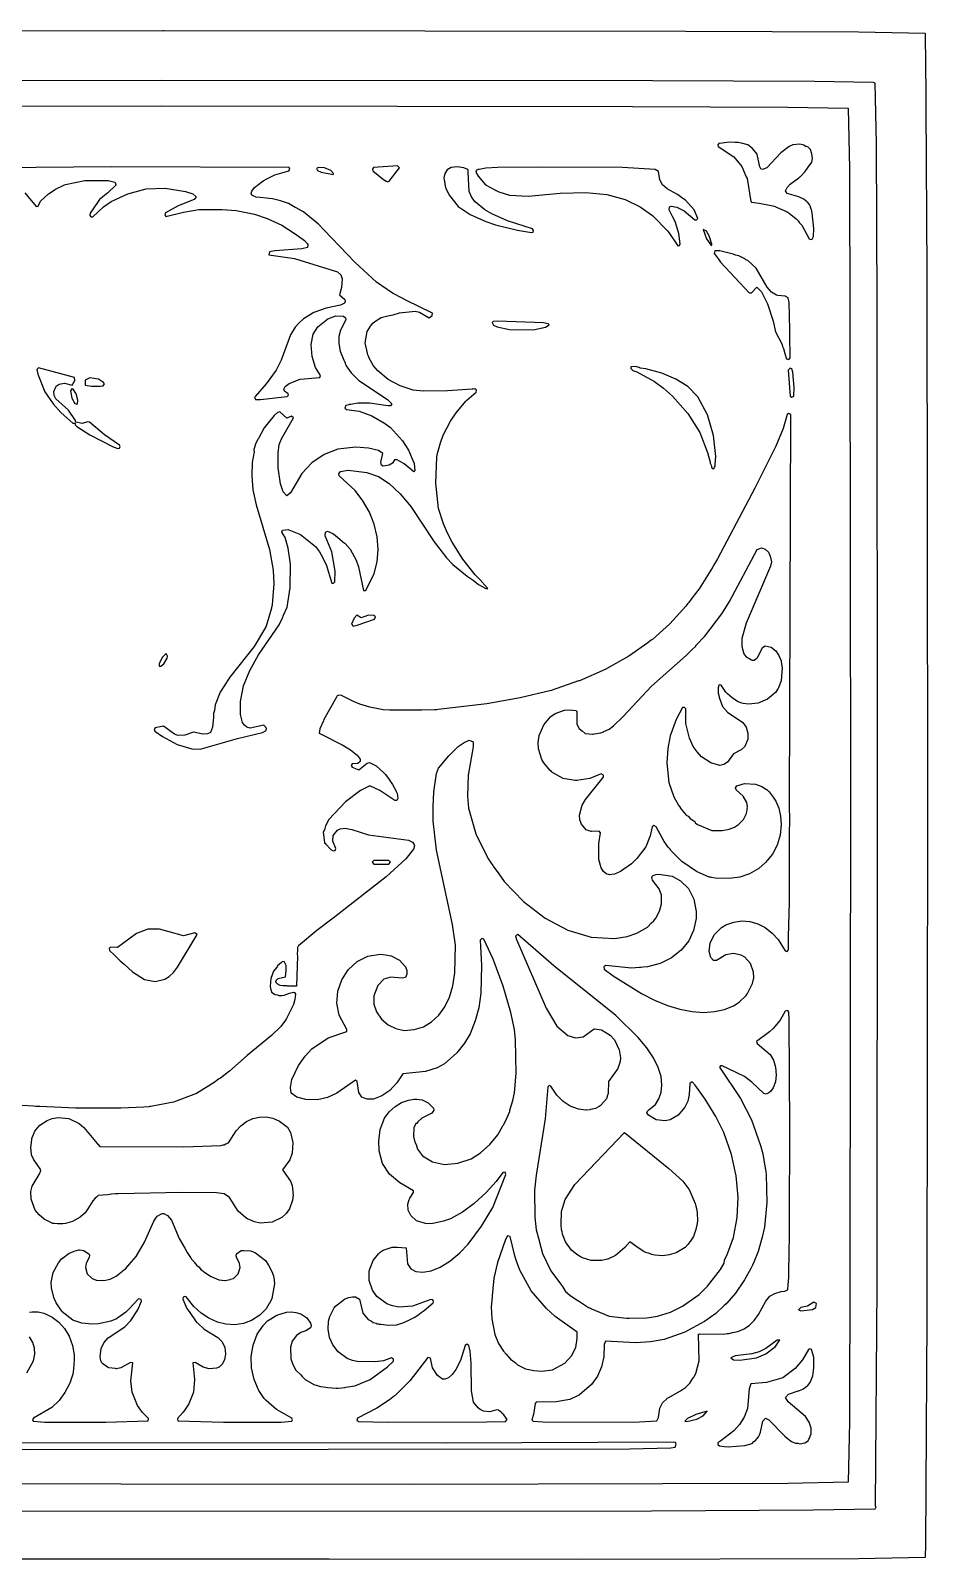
# Model space of a CAD drawing. Header units: millimetres. Extents: x 0 to 300, y 0 to 300.
# Drawn here: x 124.1 to 300, y 0.1 to 300 of the extents above; entities that cross this region are included whole.
import ezdxf

# ---------------------------------------------------------------- set-up
doc = ezdxf.new("R2010")
doc.units = ezdxf.units.MM
doc.layers.add('CUT', color=7, linetype='CONTINUOUS')

msp = doc.modelspace()

# ---------------------------------------------------------------- linework, layer by layer
at = {"layer": 'CUT'}
for points in [[(47.4616, 299.8792), (150.0299, 299.9698), (150.0678, 299.9697), (150.1104, 299.9697), (150.1261, 299.9697), (150.2424, 299.9696), (252.5978, 299.849), (286.4744, 299.7283), (299.5322, 299.4557), (299.5713, 297.4644), (299.5843, 296.8014), (299.5887, 296.5757), (299.6012, 295.9403), (299.9094, 252.4782), (300, 149.9701), (299.9094, 47.4628), (299.5946, 3.0672), (299.5463, 0.4539), (286.4747, 0.2114), (232.1305, 0.0707), (182.656, 0.0957), (176.0361, 0.0991), (116.5428, 0.1291)], [(98.369, 9.5395), (245.8646, 9.6301), (277.598, 9.7811), (289.766, 9.9924), (289.9472, 10.3849), (289.8345, 10.4976), (290.13, 53.8335), (290.2206, 149.97), (290.13, 246.1061), (290.0092, 277.8355), (289.7479, 289.6648), (289.4531, 289.8066), (277.87, 289.979), (246.0759, 290.0998), (149.8493, 290.1904), (53.6222, 290.0998)], [(122.9205, 268.1711), (125.1799, 265.4382), (125.531, 265.5548), (126.0413, 266.5243), (127.5655, 267.926), (128.8987, 268.8209), (128.8997, 268.8214), (128.9326, 268.8372), (128.9658, 268.8533), (130.5878, 269.6365), (130.9495, 269.7869), (134.7209, 270.559), (139.266, 270.5614), (140.3345, 270.3068), (140.59, 270.2391), (140.6589, 270.1399), (140.8067, 269.7378), (140.8021, 269.7227), (140.7942, 269.6969), (140.7874, 269.6747), (140.7754, 269.6355), (139.2093, 268.1718), (137.6225, 266.8543), (137.347, 266.4125), (135.7867, 264.1276), (135.6656, 263.7089), (135.8795, 263.4032), (136.2846, 263.4392), (138.4063, 265.3957), (139.8784, 266.4121), (143.1472, 267.975), (146.7587, 268.9006), (150.4777, 269.0501), (150.4786, 269.05), (150.48, 269.0498), (150.4824, 269.0495), (150.4858, 269.049), (154.4793, 268.4356), (155.9063, 267.9343), (156.4889, 267.3994), (156.4985, 267.3892), (156.5131, 267.3735), (156.536, 267.349), (156.5455, 267.3387), (156.1381, 266.8461), (153.0563, 265.6062), (150.5559, 264.2059), (150.3793, 263.8121), (150.6378, 263.5077), (154.0739, 264.3692), (157.0638, 264.8524), (161.6565, 264.8849), (164.4087, 264.7006), (167.9811, 263.974), (170.5109, 263.0915), (173.3401, 261.7844), (174.5021, 261.0793), (176.1511, 259.9505), (176.8891, 259.4452), (177.138, 259.2749), (177.2925, 259.1691), (177.811, 258.763), (178.3294, 258.1923), (178.4856, 257.9898), (178.424, 257.4178), (177.3006, 257.1887), (171.9693, 256.7959), (170.9113, 256.553), (170.8138, 256.0037), (175.8338, 255.2768), (175.8346, 255.2767), (175.8355, 255.2766), (175.839, 255.2761), (175.8414, 255.2757), (184.2724, 252.6467), (184.9337, 252.0688), (185.173, 251.255), (185.0836, 249.6018), (184.6778, 248.1213), (185.7, 247.2045), (185.8029, 246.8174), (185.626, 246.477), (184.8752, 246.1177), (182.0732, 245.5362), (179.6686, 244.6863), (177.6267, 243.4491), (176.7348, 242.6505), (175.9965, 241.8166), (175.0913, 240.2909), (173.2049, 235.3165), (172.2281, 233.3596), (170.3083, 230.6738), (168.1037, 228.1881), (168.0995, 228.1207), (168.01, 228.0267), (168.0818, 227.841), (168.0787, 227.7922), (168.1089, 227.7709), (168.1668, 227.6212), (168.3389, 227.6089), (168.3761, 227.5827), (168.5621, 227.5929), (168.6285, 227.5881), (168.6636, 227.5984), (169.1454, 227.6247), (174.412, 228.2059), (174.6433, 228.4451), (174.6239, 228.7423), (173.9141, 229.2633), (173.7358, 229.6152), (174.0067, 230.1605), (174.7831, 230.7126), (176.9416, 231.6053), (180.8369, 231.9218), (180.9525, 232.3379), (179.9637, 233.8729), (179.2897, 236.0357), (179.1112, 238.4139), (179.5166, 240.418), (180.413, 241.8515), (182.3967, 243.4391), (183.9609, 244.0174), (185.4418, 243.9723), (185.8585, 243.6028), (185.9259, 243.237), (184.8567, 241.2072), (184.5716, 239.9805), (184.5417, 238.6025), (184.7865, 237.0977), (185.5536, 235.2909), (185.56, 235.2713), (185.5658, 235.2622), (186.008, 234.2207), (186.9692, 232.8351), (188.4689, 231.3316), (194.0702, 227.596), (194.9259, 226.7204), (194.677, 226.378), (194.1542, 226.3612), (190.5785, 226.9036), (188.2539, 226.8761), (186.9275, 226.6088), (186.5946, 226.6011), (186.5203, 226.5268), (185.9278, 226.4074), (185.7316, 225.8917), (186.0234, 225.6675), (188.5406, 225.3181), (191.0416, 224.4141), (193.5207, 222.98), (194.658, 222.0916), (197.0102, 219.5229), (198.1974, 217.6328), (199.3284, 215.0564), (199.4237, 213.597), (199.2305, 213.4092), (197.3573, 214.968), (196.0114, 215.7746), (195.4917, 215.7516), (195.0861, 215.14), (194.4284, 214.7339), (193.2246, 214.5), (192.9027, 214.725), (192.7562, 215.3048), (193.1919, 217.0154), (192.3144, 217.6172), (190.3567, 218.0866), (187.874, 218.2685), (184.3158, 217.8877), (181.6334, 216.8339), (179.2608, 215.1972), (177.2676, 213.0783), (175.0557, 209.277), (174.3355, 208.7074), (173.6077, 209.504), (173.0716, 211.051), (172.6477, 214.1718), (172.6185, 217.0588), (172.8613, 218.7583), (173.2963, 219.8864), (175.6451, 223.9795), (175.262, 224.3025), (174.3166, 223.9318), (172.9839, 225.1706), (172.4982, 225.0333), (171.8255, 224.458), (169.8942, 222.0181), (168.7627, 219.9334), (168.7364, 219.8574), (168.2369, 219.0527), (167.8444, 217.8148), (167.9206, 217.3318), (167.5391, 215.2569), (167.4526, 212.694), (167.6944, 209.9122), (168.2944, 206.9492), (170.9486, 198.2003), (171.6772, 194.1528), (171.7977, 191.4718), (171.4575, 187.3016), (171.4011, 187.0284), (171.3916, 186.9821), (171.3607, 186.8325), (171.3265, 186.6668), (170.274, 183.1431), (170.1763, 182.949), (170.1709, 182.9382), (170.1699, 182.9362), (170.1265, 182.85), (167.9643, 179.12), (163.1283, 173.1628), (162.6395, 172.3753), (162.5495, 172.2482), (162.5513, 172.2332), (161.2728, 170.1733), (160.2558, 167.693), (160.132, 166.624), (159.9595, 166.0131), (159.9685, 165.2116), (159.7498, 163.3226), (159.3936, 162.2976), (158.801, 162.0241), (157.8591, 161.9583), (156.0347, 162.3479), (154.3208, 161.7866), (152.9463, 161.7169), (152.2923, 161.9377), (150.121, 163.5445), (148.5145, 163.2052), (148.3329, 162.8804), (148.4757, 162.5744), (149.9692, 161.4649), (152.845, 159.9401), (155.7381, 159.0614), (157.3683, 158.996), (164.6527, 161.1032), (169.5888, 162.2692), (170.3185, 162.662), (170.3515, 163.103), (169.8267, 163.705), (167.15, 163.1362), (166.512, 163.3098), (166.0242, 163.6934), (165.6507, 164.2511), (165.2543, 165.8353), (165.2795, 168.393), (165.8673, 171.4229), (167.0597, 174.4728), (168.8091, 177.519), (172.8189, 183.3971), (173.3944, 184.6585), (173.4907, 184.7501), (173.6904, 185.307), (174.4105, 186.885), (174.9718, 190.6809), (175.0328, 195.2685), (174.6161, 198.4377), (174.0298, 200.5034), (173.3553, 201.585), (173.473, 201.9664), (174.669, 202.0796), (174.7633, 202.047), (177.0232, 201.1177), (179.9919, 198.7831), (180.7722, 197.7427), (181.397, 196.5367), (181.4919, 196.3169), (181.5494, 196.2425), (182.0708, 195.236), (183.1726, 191.5745), (183.511, 191.5661), (183.7281, 191.8258), (183.8168, 193.9095), (183.1381, 197.7153), (181.8594, 200.8401), (181.9377, 201.5715), (182.2994, 201.7462), (183.3623, 201.3207), (183.8928, 200.9417), (185.6586, 199.3967), (185.7542, 199.3599), (186.7784, 198.2601), (187.9569, 196.0544), (188.3905, 194.7927), (189.3722, 190.1604), (189.6953, 190.1058), (189.9282, 190.284), (191.475, 193.4805), (192.0918, 195.749), (192.2701, 198.1873), (192.0919, 200.6622), (191.4876, 203.1316), (190.5705, 205.4953), (189.2723, 207.755), (187.7368, 209.7603), (184.637, 212.6295), (184.521, 213.0095), (184.8514, 213.478), (186.4026, 213.7664), (190.0071, 213.2751), (192.3088, 212.4882), (194.4068, 211.1144), (196.5521, 209.12), (198.6797, 206.6295), (203.2173, 199.7051), (205.6614, 196.5679), (206.9217, 195.2495), (209.6885, 192.9592), (210.9085, 192.1357), (211.927, 191.3048), (213.3763, 190.55), (213.799, 190.55), (212.5774, 191.813), (212.5766, 191.9261), (211.2775, 193.23), (208.8491, 196.2684), (206.7678, 199.6166), (205.8757, 201.3998), (205.084, 203.1994), (204.1183, 206.2469), (203.5952, 211.2022), (203.7501, 216.1949), (203.8589, 216.8385), (204.5103, 219.1259), (205.0089, 220.6315), (206.4345, 223.3709), (207.5374, 225.0176), (209.4795, 227.2694), (209.646, 227.4476), (211.476, 229.0329), (211.5478, 229.4525), (211.1927, 229.6872), (210.812, 229.659), (210.8076, 229.6622), (210.709, 229.6513), (205.8283, 229.2899), (201.1464, 229.2598), (199.1559, 229.4494), (196.5523, 230.2668), (194.1944, 231.5491), (192.1965, 233.2337), (191.3625, 234.2177), (190.4686, 235.729), (190.3461, 236.0836), (190.33, 236.1303), (190.2596, 236.3338), (190.1401, 236.6796), (189.7379, 238.7246), (189.7377, 238.731), (189.7377, 238.7313), (189.7376, 238.7336), (190.0832, 240.9632), (190.7663, 242.0184), (191.2061, 242.5883), (191.5846, 242.8833), (192.8717, 243.658), (194.1803, 244.0348), (195.2155, 244.2013), (196.4596, 244.573), (199.5052, 244.903), (200.3725, 244.7421), (202.2437, 243.6235), (202.8638, 244.0937), (202.9361, 244.5524), (197.825, 247.0238), (197.8042, 247.0348), (197.7015, 247.0894), (197.1071, 247.405), (195.0907, 248.4756), (191.909, 250.6445), (187.6579, 254.529), (181.6435, 260.826), (180.5659, 262.0135), (178.0718, 263.9908), (177.5838, 264.3909), (177.2154, 264.5995), (176.1544, 265.2217), (175.9977, 265.2886), (174.6697, 266.0402), (173.1212, 266.5797), (171.5013, 266.9462), (170.7889, 267.0261), (170.3779, 267.1194), (169.1308, 267.212), (168.3112, 267.3039), (167.465, 267.6603), (167.3332, 268.0293), (167.4664, 268.4563), (168.0048, 269.1615), (169.6726, 270.5035), (170.4221, 270.9132), (171.9868, 271.6909), (174.7583, 272.4704), (174.9606, 272.7738), (174.8232, 273.1117), (139.977, 273.2518), (117.5608, 273.0388)], [(123.8751, 48.5551), (124.4154, 48.6356), (125.5427, 48.6301), (126.6588, 48.3616), (126.659, 48.3615), (126.6604, 48.361), (126.696, 48.3469), (127.3711, 48.0795), (128.3109, 47.6101), (129.6101, 46.6203), (130.7541, 45.3523), (131.65, 43.8391), (132.3276, 42.0214), (132.636, 40.1731), (132.636, 39.2121), (132.4895, 37.3697), (132.3346, 36.4219), (131.771, 34.6284), (131.7314, 34.5374), (131.7279, 34.5292), (131.7234, 34.519), (131.7207, 34.5127), (130.8072, 32.8049), (129.6569, 31.2324), (128.236, 29.8404), (124.6352, 27.8104), (124.4728, 27.518), (124.5972, 27.2075), (126.8531, 27.0199), (138.8251, 26.9898), (147.1354, 27.2249), (147.2174, 27.7456), (146.0929, 28.7945), (146.013, 28.8922), (145.05, 30.2645), (143.9753, 32.8977), (143.7516, 35.106), (144.1038, 38.6056), (143.6541, 38.7261), (141.7567, 37.6376), (140.9275, 37.4767), (140.8257, 37.4816), (140.8205, 37.4823), (140.7831, 37.4872), (140.7575, 37.4906), (139.4427, 37.6641), (139.1336, 37.7777), (138.1946, 38.4754), (138.1902, 38.4807), (138.1841, 38.4881), (138.1692, 38.506), (138.149, 38.5302), (137.9373, 38.8676), (137.8657, 39.0343), (137.7149, 39.7931), (137.8973, 41.4327), (138.4123, 42.566), (139.2986, 43.5476), (142.5674, 45.7038), (143.7354, 46.928), (145.1418, 49.0301), (145.8208, 50.7232), (145.7679, 51.0814), (145.2314, 51.172), (143.4408, 49.2538), (143.1461, 48.9577), (142.8463, 48.6564), (142.8002, 48.61), (142.7909, 48.6007), (140.9077, 47.2883), (139.7942, 46.8201), (137.3768, 46.2562), (136.0878, 46.1972), (134.1557, 46.4085), (132.3734, 47.0149), (130.2997, 48.6503), (130.1901, 48.7629), (129.0867, 50.389), (128.631, 51.426), (128.1468, 53.3633), (128.1448, 54.4162), (128.526, 56.3734), (129.5272, 58.2543), (130.2312, 59.0864), (130.288, 59.1321), (131.6327, 60.1256), (132.0318, 60.2866), (132.106, 60.3165), (132.3699, 60.423), (132.6504, 60.5361), (133.5195, 60.7773), (133.6001, 60.7866), (133.6029, 60.787), (133.6159, 60.7885), (133.6886, 60.7969), (134.4912, 60.6901), (135.5542, 59.9559), (135.6395, 59.8011), (135.64, 59.784), (135.5866, 59.3907), (134.9561, 58.146), (134.8211, 57.3583), (135.187, 56.1035), (136.1315, 55.1756), (136.9533, 54.8788), (137.09, 54.8717), (137.816, 54.7689), (138.1292, 54.8176), (138.4656, 54.8001), (139.6848, 55.0662), (140.8468, 55.6224), (141.863, 56.4375), (141.9529, 56.4971), (142.0458, 56.5842), (142.7659, 57.1617), (143.2319, 57.6952), (143.2809, 57.7411), (143.4221, 57.913), (144.8071, 59.4984), (146.4542, 62.308), (148.2266, 66.4522), (148.9054, 67.3752), (149.8663, 67.9433), (150.1119, 67.9294), (150.1546, 67.927), (150.1747, 67.9258), (150.1829, 67.9254), (150.9575, 67.5146), (151.7221, 66.5885), (153.2196, 63.0518), (154.3523, 61.1377), (154.7931, 60.2931), (155.4271, 59.3216), (155.4652, 59.2574), (155.4837, 59.235), (155.6478, 58.9835), (156.0932, 58.4903), (156.1683, 58.4071), (156.7192, 57.7409), (157.0476, 57.4333), (157.5245, 56.9052), (157.8565, 56.6756), (158.045, 56.499), (159.1901, 55.7536), (159.4974, 55.5412), (160.9836, 54.9243), (162.192, 54.7773), (162.2119, 54.7743), (162.2135, 54.7747), (162.247, 54.7707), (163.2373, 55.0048), (163.2731, 55.0314), (163.8685, 55.1756), (164.813, 56.1035), (165.0315, 56.853), (165.0639, 56.898), (165.0652, 56.9684), (165.1789, 57.3583), (165.0439, 58.146), (164.6348, 58.9537), (164.5491, 59.1696), (164.3758, 59.606), (164.3759, 59.6063), (164.4346, 59.8009), (164.4513, 59.856), (164.4701, 59.9184), (164.4927, 59.9933), (165.3788, 60.6391), (165.8461, 60.6885), (167.2105, 60.598), (167.435, 60.5261), (167.4387, 60.5246), (167.463, 60.515), (167.7491, 60.402), (168.2011, 60.2236), (170.1493, 58.6771), (170.7507, 57.7933), (171.4126, 56.5274), (171.7503, 55.6692), (171.8495, 54.8349), (171.9189, 54.1106), (171.3877, 51.2265), (171.3233, 51.0406), (170.9989, 50.4562), (170.9115, 50.2989), (170.899, 50.2763), (170.6427, 49.8147), (170.2728, 49.2348), (169.0589, 47.9882), (167.4215, 46.9293), (165.8119, 46.3539), (164.1718, 46.1094), (162.4081, 46.2291), (160.7397, 46.6224), (159.0481, 47.3696), (157.5102, 48.3845), (156.0838, 49.6882), (154.5846, 51.5554), (154.302, 51.654), (154.0089, 51.4929), (153.9607, 51.1274), (154.7519, 49.2996), (155.1233, 48.7664), (155.1261, 48.7603), (155.1736, 48.6941), (156.5747, 46.6824), (156.7037, 46.5611), (156.7211, 46.5368), (156.8696, 46.4051), (158.1197, 45.2295), (160.8212, 43.6304), (161.664, 42.7671), (162.1602, 41.6539), (162.2864, 40.326), (162.1295, 39.2899), (161.7342, 38.4337), (161.0732, 37.8057), (160.5417, 37.591), (159.1316, 37.4753), (157.9484, 37.783), (156.3603, 38.7295), (155.8775, 38.6069), (156.2484, 35.3783), (156.0589, 32.911), (155.0972, 30.5603), (154.1846, 29.1937), (153.9694, 28.9077), (152.8813, 27.74), (152.9875, 27.25), (161.9302, 26.9898), (173.2071, 27.0199), (175.3426, 27.2036), (175.4668, 27.4764), (175.3328, 27.7832), (172.3353, 29.4525), (170.2753, 31.2452), (169.9095, 31.6472), (168.8412, 33.2089), (168.756, 33.3409), (167.9164, 35.3831), (167.4232, 37.6533), (167.3639, 39.8983), (167.7264, 42.1122), (168.5532, 44.2387), (169.7954, 46.0548), (170.5681, 46.8535), (172.3682, 47.9944), (174.25, 48.5709), (175.2422, 48.6667), (176.1266, 48.4938), (177.0757, 48.2779), (178.2591, 47.4889), (179.0098, 46.4204), (179.1344, 45.9327), (179.0602, 45.6086), (178.9819, 45.4718), (178.048, 44.8995), (177.0598, 44.6045), (176.2383, 43.9652), (175.3864, 42.8633), (175.0539, 41.6804), (175.1101, 39.4278), (175.4956, 38.2816), (176.1305, 37.2016), (177.061, 36.2717), (177.3446, 35.9363), (177.489, 35.8439), (177.97, 35.3632), (179.6209, 34.3812), (180.9203, 33.9632), (182.0162, 33.8694), (182.3096, 33.783), (184.0263, 33.6643), (184.2195, 33.6808), (184.4249, 33.6633), (185.0991, 33.7561), (185.7222, 33.8094), (185.941, 33.872), (187.7097, 34.1154), (190.7082, 35.3813), (194.0889, 37.8623), (195.2401, 38.9747), (195.2888, 39.3736), (194.8824, 39.6007), (193.2972, 39.049), (191.6708, 38.8289), (188.1529, 38.8632), (187.1963, 39.0943), (186.1452, 39.4516), (184.3856, 40.7727), (183.3469, 42.1695), (182.741, 43.6278), (182.4308, 45.2122), (182.5017, 46.8383), (182.76, 47.7216), (183.5963, 49.4229), (183.6061, 49.4394), (183.8703, 49.7247), (185.6839, 51.1515), (186.4631, 51.4729), (187.1954, 51.5708), (187.3721, 51.573), (187.4289, 51.5737), (187.5751, 51.5756), (187.832, 51.5788), (188.5848, 51.1044), (189.2402, 48.3906), (190.3138, 47.1455), (190.9684, 46.8309), (191.2613, 46.5693), (191.8954, 46.3853), (192.0568, 46.3077), (192.2517, 46.282), (192.462, 46.221), (192.7671, 46.2138), (194.2873, 46.0128), (195.9048, 46.1025), (197.2731, 46.5132), (197.8229, 46.784), (197.9866, 46.8411), (198.2696, 47.0041), (199.3055, 47.5144), (200.0211, 48.0128), (200.3718, 48.2148), (200.6945, 48.4819), (201.2986, 48.9027), (203.0386, 50.4085), (203.1363, 50.688), (202.98, 50.9796), (202.6194, 51.035), (198.9956, 49.7598), (196.3265, 49.5791), (195.0832, 49.7974), (193.9599, 50.2338), (192.0203, 51.6755), (191.1431, 52.8728), (190.4613, 54.7569), (190.5235, 56.6721), (191.2742, 58.7083), (192.3121, 59.9902), (192.3745, 60.0481), (192.4291, 60.0987), (192.5466, 60.2078), (192.6723, 60.3244), (193.257, 60.7199), (195.022, 61.3122), (196.0298, 61.3497), (197.727, 61.1686), (198.0128, 58.0384), (198.6847, 57.0996), (199.675, 56.5512), (201.0377, 56.4054), (202.629, 56.695), (204.4042, 57.4045), (206.3182, 58.5807), (208.2985, 60.1946), (209.9154, 61.9295), (212.5428, 65.4618), (214.7339, 69.128), (217.3179, 75.6016), (217.1606, 76.0108), (216.6911, 75.9912), (215.4053, 74.2259), (213.43, 72.039), (211.1161, 69.879), (208.8295, 68.1738), (206.4402, 66.9034), (205.0589, 66.4006), (202.9755, 65.9734), (202.3629, 65.925), (201.5532, 65.9481), (199.7492, 66.5122), (198.6489, 67.5458), (198.1663, 68.6119), (198.101, 69.7628), (198.3567, 70.6458), (198.4036, 70.7653), (198.4075, 70.775), (198.4138, 70.7912), (198.4674, 70.9277), (199.1876, 72.0644), (199.1672, 72.3704), (196.4877, 73.9596), (194.4802, 75.6694), (193.1374, 77.7501), (192.4535, 80.2507), (192.364, 82.0836), (192.6359, 84.4108), (193.5107, 86.6106), (194.4407, 87.8511), (195.5872, 88.9044), (196.8596, 89.6803), (198.1984, 90.178), (199.3455, 90.3351), (199.4672, 90.3349), (199.5023, 90.3348), (199.5801, 90.3347), (199.821, 90.3343), (200.8818, 90.2039), (202.0955, 89.6551), (203.1192, 88.6136), (203.1551, 88.1778), (202.8024, 87.5897), (200.8297, 86.6044), (200.0326, 85.8963), (199.843, 85.5863), (199.6684, 85.5669), (199.2759, 84.7517), (199.2155, 83.1816), (199.2291, 83.1363), (199.2172, 83.0499), (199.4655, 81.9092), (199.7235, 81.4817), (200.0005, 80.5548), (200.9366, 79.2565), (202.8991, 78.0789), (205.2844, 77.5656), (207.8811, 77.777), (210.5079, 78.6828), (212.3497, 79.8301), (214.1311, 81.4606), (215.7012, 83.3326), (216.7045, 85.0976), (216.7347, 85.1458), (216.7477, 85.1737), (217.3317, 86.201), (218.0563, 87.922), (218.0678, 88.1968), (218.691, 90.0665), (218.9982, 91.5937), (219.3565, 95.4308), (219.2054, 101.9808), (218.9932, 104.0001), (218.3073, 107.3693), (216.8029, 112.5465), (214.8118, 117.7966), (212.9893, 121.7552), (212.5744, 121.8901), (212.2946, 121.5554), (212.5292, 116.6029), (212.3782, 111.1639), (212.0084, 108.2463), (211.3136, 105.7091), (210.2805, 103.1533), (209.1637, 101.3199), (207.691, 99.4524), (205.24, 97.2736), (203.8153, 96.494), (201.545, 95.7841), (197.0802, 95.2956), (195.8995, 93.5486), (194.5663, 92.0683), (192.9926, 90.9923), (191.3168, 90.3693), (190.0991, 90.3456), (189.9202, 90.4015), (189.7384, 90.4583), (189.7033, 90.4693), (189.6787, 90.477), (189.0287, 90.7781), (188.4445, 91.643), (188.1199, 93.8206), (187.7945, 94.0959), (184.1446, 91.5049), (182.3028, 90.6895), (180.368, 90.2502), (178.0705, 90.2824), (176.2918, 90.7726), (175.2178, 91.5214), (175.0355, 92.6719), (175.3552, 94.2346), (176.6542, 96.983), (177.9229, 98.7797), (179.2238, 100.2019), (182.4713, 102.3537), (186.0989, 103.6374), (186.1089, 104.0044), (184.6052, 106.8251), (184.1811, 109.1766), (184.3651, 111.5372), (185.1381, 113.7678), (186.3824, 115.7442), (188.1695, 117.3712), (190.2554, 118.4085), (192.6565, 118.7774), (193.7262, 118.6879), (194.8051, 118.4569), (196.447, 117.636), (197.5866, 116.3694), (197.5888, 116.365), (197.5902, 116.3622), (197.5932, 116.3562), (197.6016, 116.3394), (197.8494, 115.6256), (197.8552, 114.8668), (197.5888, 114.1995), (196.9593, 114.0723), (194.7491, 114.3081), (193.3778, 113.8888), (192.1619, 112.6655), (191.3842, 110.6326), (191.4238, 108.9955), (191.9424, 107.4787), (192.8957, 106.0774), (194.187, 104.953), (195.6931, 104.2172), (197.3618, 103.8467), (199.3081, 103.9943), (201.1219, 104.5726), (202.7426, 105.5154), (204.1592, 106.8137), (205.3298, 108.4419), (206.2348, 110.3419), (206.9256, 112.6047), (207.3109, 115.1369), (207.4002, 120.5343), (206.8289, 124.6019), (203.6874, 139.2246), (203.0528, 144.9661), (203.0216, 147.7314), (203.1744, 150.6627), (203.7302, 154.2434), (204.1245, 155.2649), (206.1349, 157.7292), (207.977, 159.511), (209.1558, 160.3512), (210.0937, 160.7457), (210.8693, 160.4627), (210.8956, 159.474), (209.9019, 153.9089), (209.7514, 149.8105), (209.9966, 147.4498), (211.4307, 142.3768), (213.8299, 137.5174), (214.7809, 136.1677), (214.7906, 136.0799), (215.9192, 134.5524), (216.9815, 133.045), (220.7636, 129.1128), (224.9922, 125.8864), (229.4592, 123.5359), (234.0659, 122.1607), (238.6142, 121.8899), (241.093, 122.2423), (243.0083, 122.8866), (245.0868, 124.1218), (245.8818, 124.9585), (246.3013, 125.3139), (246.4509, 125.5574), (246.735, 125.8564), (247.4721, 127.2316), (247.8316, 128.692), (247.8586, 130.3403), (247.3811, 131.5851), (246.0954, 133.3402), (245.9274, 133.8649), (246.0529, 134.1438), (246.6974, 134.4359), (247.3346, 134.4781), (249.9267, 134.0815), (251.5335, 133.2149), (253.1143, 131.6639), (254.1929, 129.5675), (254.6159, 127.1815), (254.6176, 125.8248), (254.1411, 123.4503), (253.1672, 121.386), (251.6876, 119.5668), (249.7828, 118.074), (247.5699, 116.9841), (245.1229, 116.2977), (244.2168, 116.2224), (243.8025, 116.188), (243.5345, 116.1657), (241.9655, 116.0353), (236.9012, 116.5468), (236.5292, 116.317), (236.6052, 115.8864), (238.3723, 114.5461), (243.9033, 111.0884), (246.48, 109.7696), (248.9984, 108.7486), (251.4503, 107.9995), (253.8544, 107.5429), (256.071, 107.3667), (258.211, 107.5201), (260.1765, 107.9428), (261.9502, 108.6564), (263.0857, 109.3594), (264.4621, 110.686), (264.6471, 111.0401), (264.6813, 111.0779), (264.6833, 111.1094), (265.6862, 113.0289), (265.9166, 114.1699), (265.8899, 115.2433), (265.2749, 116.9865), (264.1905, 118.2033), (263.4932, 118.6005), (261.9505, 118.9593), (260.4483, 118.6474), (258.6519, 117.528), (258.0207, 117.5778), (257.4858, 118.1376), (257.1601, 119.3329), (257.3731, 120.9926), (258.246, 122.642), (259.6182, 124.0037), (260.447, 124.5234), (261.9964, 125.0817), (263.5801, 125.3294), (265.1665, 125.2053), (266.7149, 124.7414), (268.1724, 124.014), (269.5576, 122.9493), (270.7424, 121.6448), (272.1016, 119.4334), (272.4577, 119.3443), (272.7151, 119.5556), (272.7187, 119.7268), (272.7497, 119.758), (272.7721, 122.2104), (272.9197, 129.079), (272.9575, 142.5153), (272.9801, 144.9888), (272.9729, 148.0099), (273.1885, 224.6483), (272.8364, 224.8387), (272.517, 224.6463), (271.6986, 221.887), (270.2433, 218.459), (266.1611, 210.233), (258.8353, 196.3169), (258.0527, 195.0089), (257.96, 194.8539), (257.8685, 194.7011), (257.8279, 194.6333), (255.2513, 190.4686), (253.8131, 188.6108), (253.1754, 187.8109), (252.9171, 187.4869), (252.7946, 187.3332), (252.5965, 187.0847), (249.4679, 183.5923), (246.0439, 180.5518), (245.822, 180.377), (245.803, 180.362), (245.5556, 180.1671), (245.165, 179.8594), (241.4296, 177.2281), (236.7898, 174.6226), (231.736, 172.441), (231.7235, 172.4363), (231.7176, 172.4341), (231.6999, 172.4274), (231.5865, 172.3845), (226.1629, 170.547), (220.1092, 169.0558), (213.5799, 167.9076), (204.0087, 166.777), (203.7468, 166.7558), (203.6351, 166.7468), (203.5379, 166.7389), (203.2935, 166.7191), (200.7929, 166.6383), (198.3207, 166.6384), (196.2229, 166.6384), (195.42, 166.6384), (194.5415, 166.6384), (193.227, 166.7591), (190.6146, 167.2434), (188.6837, 167.8702), (187.436, 168.3905), (185.075, 169.5066), (184.502, 169.5954), (184.235, 169.4559), (184.0919, 169.2022), (184.0793, 169.1911), (181.6302, 164.8441), (181.5225, 164.5619), (180.8069, 163.0114), (180.6783, 162.156), (180.8231, 162.0823), (180.8231, 162.0803), (185.3422, 159.764), (186.8467, 158.8595), (188.1133, 157.8352), (188.7438, 157.0393), (188.72, 156.5919), (188.2617, 156.2026), (187.1275, 156.1088), (186.9718, 155.7811), (187.1538, 155.4672), (188.4496, 154.9475), (190.0692, 156.2717), (190.5525, 156.399), (191.8383, 155.7289), (193.346, 154.3757), (193.7074, 154.0204), (194.4111, 153.0506), (194.6174, 152.7609), (194.8036, 152.4995), (194.9612, 152.2782), (195.1018, 152.0808), (195.7061, 150.8959), (195.8005, 150.6994), (195.8072, 150.6854), (195.9175, 150.456), (195.9695, 150.3477), (196.1024, 149.3453), (195.8897, 148.9504), (195.5508, 148.9409), (192.5982, 150.9294), (190.6486, 151.8505), (188.8131, 150.8748), (185.8182, 148.6563), (182.5902, 145.2442), (181.9334, 143.9828), (181.7571, 143.1782), (181.7334, 143.1763), (181.4919, 142.7837), (181.7032, 140.6098), (181.974, 140.464), (182.0114, 140.349), (182.9473, 139.3404), (183.4554, 139.0492), (183.816, 139.1399), (183.9278, 139.5296), (183.3961, 140.9873), (183.4225, 142.0716), (184.3043, 143.1388), (184.7815, 143.3838), (185.7842, 143.5064), (187.0892, 143.2828), (190.3378, 142.2008), (198.2048, 141.1376), (199.0188, 140.7612), (199.2727, 140.4482), (199.3637, 140.0186), (199.1982, 139.4146), (197.6979, 137.4973), (193.8562, 133.9765), (183.4186, 125.8677), (180.237, 123.4191), (176.6417, 120.4213), (176.5968, 120.3423), (176.4685, 120.2352), (176.4615, 120.1043), (176.4498, 120.0835), (176.439, 119.6767), (176.3875, 118.7017), (176.4077, 118.4979), (176.249, 112.518), (174.5042, 112.5074), (174.3505, 112.5563), (173.5763, 112.5622), (173.0053, 112.6621), (172.4299, 112.9615), (172.3233, 113.1284), (172.214, 113.4487), (172.2161, 113.4728), (172.2192, 113.5085), (172.222, 113.5393), (172.2242, 113.5642), (172.3161, 113.748), (172.3835, 113.8037), (172.4977, 113.898), (172.5713, 113.9587), (172.6289, 114.0062), (174.0665, 114.3292), (174.2163, 115.6046), (174.1813, 116.5452), (173.8456, 117.3278), (173.4381, 117.2966), (173.3104, 117.1794), (173.2817, 117.1807), (172.5171, 116.481), (172.4176, 116.3336), (171.7575, 115.4506), (171.1958, 114.0466), (171.0742, 112.4336), (171.2099, 111.816), (171.2326, 111.6934), (171.2378, 111.6891), (171.3179, 111.3248), (172.0641, 110.8823), (172.4992, 110.8253), (172.7876, 110.7064), (173.304, 110.7199), (173.3301, 110.7165), (173.3464, 110.721), (173.8307, 110.7338), (174.837, 111.1335), (175.6179, 111.3497), (175.8531, 111.2565), (176.0545, 110.9212), (175.9314, 109.8979), (175.6807, 108.926), (174.2972, 106.1603), (174.0594, 105.8246), (173.1705, 104.6379), (171.313, 102.8357), (166.5451, 98.9454), (163.0792, 95.8463), (162.2194, 95.1663), (161.3088, 94.5061), (161.0986, 94.3538), (160.9567, 94.2508), (160.1086, 93.6359), (156.604, 91.4886), (152.0937, 89.7692), (147.9626, 88.9612), (147.6553, 88.9251), (147.4841, 88.905), (147.2617, 88.8788), (146.3103, 88.7669), (141.7599, 88.5892), (141.6829, 88.5879), (134.6883, 88.5879), (134.688, 88.5879), (134.685, 88.588), (134.6014, 88.5895), (132.8776, 88.6199), (125.8617, 88.8941), (125.185, 88.9336), (125.104, 88.9383), (124.6269, 88.9662), (122.3565, 89.0987)], [(123.3508, 36.7011), (124.658, 39.0288), (124.9077, 40.3664), (124.849, 41.5388), (124.5226, 42.6367), (123.8316, 43.7039)]]:
    msp.add_lwpolyline(points, dxfattribs=at)
for points in [[(27.0823, 14.976), (15.4032, 15.1571), (15.1872, 15.373), (14.8854, 57.5762), (14.7948, 149.9694), (14.8854, 242.3619), (15.0062, 272.8875), (15.2491, 284.7207), (27.0823, 284.9636), (57.546, 285.0844), (149.8487, 285.175), (242.1506, 285.0844), (272.6158, 284.9636), (284.449, 284.7207), (284.6919, 272.8875), (284.8126, 242.3635), (284.9032, 149.9702), (284.8126, 57.5777), (284.6919, 27.0521), (284.449, 15.2189), (272.6158, 14.976), (199.1254, 14.7948)], [(275.0663, 262.117), (275.3408, 261.8088), (276.8171, 259.1203), (277.0742, 258.97), (277.3916, 259.0699), (277.6631, 259.5783), (277.7198, 261.1478), (277.4236, 264.2031), (277.3409, 264.4879), (277.3349, 264.6326), (277.1537, 265.1329), (277.0162, 265.6065), (276.9483, 265.6999), (276.9323, 265.7441), (276.8426, 265.8453), (276.4907, 266.3292), (276.2476, 266.5162), (276.2468, 266.5172), (276.2456, 266.5178), (275.7242, 266.919), (274.7645, 267.3813), (272.4872, 268.0396), (272.1654, 268.5421), (272.4677, 269.1937), (273.0749, 269.8635), (274.79, 271.1064), (274.969, 271.2796), (275.0801, 271.3618), (276.0298, 272.3088), (276.5783, 273.17), (277.3263, 274.1861), (277.4471, 274.8806), (277.3263, 275.8166), (277.0545, 276.6318), (276.6318, 277.0847), (276.2695, 277.2055), (276.2465, 277.1924), (275.753, 277.4748), (274.9772, 277.6576), (273.5969, 277.526), (272.8665, 277.2146), (271.2377, 275.9828), (268.5093, 273.0132), (267.677, 272.7095), (267.313, 272.8531), (267.107, 273.2347), (266.8058, 274.7624), (266.7955, 274.9435), (266.754, 275.0248), (266.6188, 275.711), (266.0245, 276.4567), (266.0187, 276.468), (266.0094, 276.4756), (265.6457, 276.932), (264.7628, 277.5715), (263.5064, 277.87), (263.1571, 277.9593), (263.1246, 277.9608), (262.8611, 278.0234), (262.3158, 277.9973), (261.1069, 278.0519), (259.7673, 277.8753), (259.0718, 277.842), (258.8766, 277.574), (258.9842, 277.2246), (262.0182, 275.2337), (263.5965, 273.2803), (264.4759, 271.2926), (264.621, 270.9262), (265.3477, 266.4515), (265.4474, 266.4313), (265.461, 266.338), (266.9816, 266.1207), (269.6774, 265.5748), (270.1039, 265.4355), (270.263, 265.3835), (270.3616, 265.3513), (270.5402, 265.293), (272.3595, 264.4653), (272.5254, 264.3593), (272.5859, 264.3207), (272.7216, 264.2339), (272.8529, 264.15), (274.2624, 263.0194), (274.6132, 262.6256), (274.8576, 262.3512)], [(183.4243, 271.7103), (183.5149, 271.9518), (182.9412, 272.5255), (181.7334, 273.0388), (180.5257, 273.1294), (180.1634, 272.8878), (180.3747, 272.5255), (181.0994, 272.1632)], [(191.3278, 273.0783), (191.1299, 272.8106), (191.2368, 272.4595), (193.3356, 270.7313), (193.8571, 270.4626), (193.886, 270.4384), (193.8943, 270.4434), (194.1417, 270.316), (194.4388, 270.4525), (196.4201, 273.0346), (196.0425, 273.4322)], [(217.613, 262.67), (214.5253, 264.0323), (213.2117, 264.7855), (211.2765, 266.3884), (210.6012, 267.2535), (210.0894, 268.4159), (209.8989, 272.2259), (209.9196, 272.5285), (209.8826, 272.5527), (209.8729, 272.7464), (209.0465, 273.0731), (207.7399, 273.2192), (206.5755, 273.0895), (205.8175, 272.6756), (205.3451, 271.9239), (205.1687, 271.0624), (205.2318, 270.7189), (205.2244, 270.6833), (205.456, 269.2077), (205.542, 269.0318), (205.5737, 268.8591), (206.2343, 267.6014), (207.9714, 265.4863), (210.2946, 263.8843), (213.3985, 262.5135), (215.2616, 261.8835), (219.6077, 260.8348), (222.3096, 260.3292), (222.6593, 260.4486), (222.7592, 260.7686), (222.5395, 261.0657)], [(250.4997, 262.5465), (249.9835, 263.4814), (249.3531, 264.8087), (249.4035, 265.3979), (249.7072, 265.5189), (250.8179, 265.3469), (252.2816, 264.593), (254.3692, 262.8711), (254.7347, 262.8556), (254.9444, 263.1128), (254.2492, 264.7913), (252.5679, 266.7044), (251.9979, 267.0515), (250.9717, 267.8025), (249.5087, 268.5676), (248.9597, 268.902), (248.0297, 269.7029), (247.478, 270.6765), (247.2471, 272.3021), (246.575, 272.7457), (240.1577, 273.1008), (223.6415, 273.1612), (215.6388, 273.1004), (213.3501, 272.9787), (212.0534, 272.6913), (211.8362, 272.6887), (211.801, 272.6353), (211.5423, 272.578), (211.435, 272.1956), (211.843, 271.3835), (213.3073, 269.692), (215.2499, 268.6687), (215.355, 268.6047), (215.3886, 268.5957), (215.9142, 268.3188), (218.0146, 267.6947), (221.6848, 267.4822), (227.9523, 268.0551), (232.989, 268.2055), (237.1287, 267.8128), (240.7291, 266.8093), (243.634, 265.4061), (246.0396, 263.6796), (249.0542, 260.6356), (249.2558, 260.3778), (251.0714, 257.7738), (251.3657, 257.8399), (251.5287, 258.1347), (251.242, 260.1755)], [(256.6437, 260.599), (256.0096, 260.9312), (256.6437, 259.1196), (257.6703, 257.7608), (257.7005, 258.0628), (257.1872, 259.6932)], [(258.1945, 256.2593), (258.6036, 255.6741), (258.5947, 255.6371), (258.9915, 255.1194), (259.3799, 254.5638), (265.0448, 248.5537), (265.5142, 248.5298), (266.5415, 249.6668), (267.4842, 248.7163), (268.6172, 246.3563), (269.7652, 242.943), (270.1847, 240.8991), (271.4271, 238.4936), (271.484, 238.3271), (271.5907, 238.0152), (271.7364, 237.5894), (272.056, 236.6553), (272.3656, 235.6072), (272.7968, 235.4406), (273.0834, 235.8033), (272.9497, 244.958), (272.8881, 245.7017), (272.861, 246.6341), (272.6594, 247.5668), (272.2799, 247.7214), (272.0644, 247.8583), (270.6339, 248.0246), (270.3942, 248.0589), (269.41, 248.6533), (268.5343, 249.6635), (266.4263, 253.3528), (264.7587, 254.8455), (264.3911, 255.0122), (264.1825, 255.1783), (262.9985, 255.7711), (262.3772, 255.9252), (261.9165, 256.1341), (259.3108, 256.7355), (258.3134, 256.7592)], [(217.9959, 241.3355), (222.6457, 241.2752), (225.0914, 241.7583), (225.7859, 242.2414), (225.6349, 242.4527), (224.6687, 242.6339), (215.7314, 242.9358), (214.8256, 242.9056), (214.6444, 242.7244), (214.886, 242.181), (215.5804, 241.8488)], [(254.9454, 228.0998), (252.9988, 230.164), (250.6772, 231.6138), (247.8976, 232.7769), (244.7517, 233.6079), (243.6215, 233.7679), (243.4793, 233.8475), (242.7546, 234.0589), (241.8488, 233.9985), (241.7884, 233.6664), (242.2112, 233.2739), (243.0273, 233.0478), (246.4787, 231.1331), (248.2496, 229.7922), (249.978, 228.2488), (252.9963, 224.838), (255.3582, 221.1557), (256.8695, 217.2263), (257.385, 215.3355), (257.3985, 215.1275), (257.5607, 214.6908), (257.6293, 214.4393), (257.6656, 214.4084), (257.791, 214.0708), (258.1534, 214.0406), (258.2378, 214.3255), (258.3687, 214.5367), (258.3873, 214.8301), (258.3949, 214.8558), (258.392, 214.9042), (258.4859, 216.3884), (258.0639, 220.5078), (256.8327, 224.6089)], [(131.519, 225.4961), (129.0422, 227.709), (128.7225, 228.3897), (128.6548, 229.1595), (129.064, 230.235), (129.6957, 230.6107), (130.7389, 230.7947), (132.2243, 230.4277), (132.7268, 231.3028), (132.6711, 231.9318), (125.6263, 233.7992), (125.3131, 233.4658), (125.4676, 232.5689), (126.8965, 229.1339), (128.5076, 226.7725), (130.0179, 225.0803), (132.3401, 222.969), (132.7921, 222.9476), (132.8192, 222.6286), (133.1751, 222.3099), (135.7301, 220.6551), (140.2683, 218.3404), (141.1623, 217.9619), (141.5167, 218.0649), (141.6315, 218.3794), (141.4907, 218.6439), (138.6071, 220.6701), (135.6595, 223.1274), (135.2336, 223.2402), (134.1801, 222.9195), (132.9484, 223.1457), (132.905, 223.4915)], [(138.5456, 230.6878), (138.3896, 230.9685), (137.417, 231.5694), (135.6927, 231.8594), (134.7698, 231.4184), (134.8151, 230.4385), (136.013, 230.1938), (137.708, 230.2231), (138.3371, 230.3057)], [(273.078, 233.7639), (272.6983, 233.359), (273.0738, 228.2628), (273.3998, 228.0347), (273.7749, 228.2449), (273.8855, 229.9725), (273.6242, 232.9573), (273.4081, 233.5955)], [(132.1556, 229.6808), (131.9141, 229.3185), (132.1556, 227.839), (132.7595, 226.8124), (133.1218, 226.6615), (133.303, 226.7822), (133.3633, 227.4465), (133.001, 228.7448), (132.4575, 229.6204)], [(226.3035, 154.5527), (226.2786, 154.5735), (226.2475, 154.5993), (225.9993, 154.8059), (224.757, 156.3292), (224.38, 156.9871), (223.7064, 159.0601), (223.6446, 160.338), (223.8615, 161.6746), (224.7492, 163.7647), (226.0398, 165.3299), (226.1541, 165.4468), (226.9807, 166.0335), (228.8008, 166.6854), (229.7848, 166.7252), (231.0669, 166.5682), (231.1926, 166.4737), (231.2217, 166.4517), (231.2288, 166.4464), (231.2384, 166.4392), (231.2029, 163.8896), (231.685, 163.057), (232.0936, 162.7313), (232.163, 162.6398), (232.2695, 162.591), (232.8876, 162.0983), (234.2798, 161.955), (234.3523, 161.9651), (234.4215, 161.957), (234.6228, 162.0029), (235.959, 162.1895), (236.4457, 162.4186), (236.4976, 162.4304), (236.545, 162.4653), (237.5415, 162.9344), (238.411, 163.588), (240.3307, 165.4151), (245.8742, 171.381), (252.6772, 177.3688), (253.827, 178.5654), (254.5497, 179.2114), (254.5846, 179.3538), (256.355, 181.1963), (259.6631, 185.5547), (261.2002, 187.9944), (266.6294, 198.175), (267.4828, 198.5189), (268.1986, 198.2452), (268.7995, 197.6782), (269.1837, 196.8881), (269.3834, 195.7444), (269.2304, 194.9248), (264.4753, 183.7316), (263.6201, 180.7028), (263.5848, 179.1546), (263.9975, 177.7411), (264.4025, 177.1558), (265.4724, 176.54), (265.5118, 176.547), (265.5911, 176.4915), (266.0065, 176.4991), (266.2818, 176.6826), (266.3236, 176.6899), (266.4142, 176.7709), (266.604, 176.8973), (266.6376, 176.9702), (266.7566, 177.0763), (267.6605, 178.9644), (268.1764, 179.2954), (269.3424, 178.9997), (270.239, 178.3063), (270.8684, 177.3929), (271.2826, 176.3334), (271.301, 176.2453), (271.3103, 176.2008), (271.3176, 176.1659), (271.3356, 176.0798), (271.5264, 174.9878), (271.3148, 172.4086), (270.8724, 171.2194), (270.7694, 171.05), (270.7548, 171.026), (270.6994, 170.9349), (270.6371, 170.8325), (270.1751, 170.1519), (269.9672, 169.9496), (269.8558, 169.8411), (269.852, 169.8374), (269.8367, 169.8225), (268.6214, 168.798), (266.7868, 168.059), (264.8753, 167.8465), (263.88, 167.941), (263.6187, 168.0315), (262.7746, 168.3659), (261.6836, 169.0837), (260.7773, 169.8392), (260.4683, 170.2035), (259.5699, 171.5381), (259.2473, 171.6385), (258.9887, 171.4816), (258.9987, 171.2032), (258.9792, 171.1889), (258.963, 169.9925), (259.0564, 169.5948), (259.0603, 169.4855), (259.1201, 169.3234), (259.1641, 169.1357), (259.3034, 168.8265), (259.8264, 167.4091), (260.7694, 166.2828), (263.7848, 164.2285), (264.4418, 163.3139), (264.7643, 162.1703), (264.7556, 160.9608), (264.1527, 159.5124), (263.495, 158.8841), (263.3621, 158.7895), (261.9552, 158.1248), (260.799, 156.4587), (260.0889, 155.9824), (259.2917, 155.8325), (257.5219, 156.3016), (255.6771, 157.528), (254.8041, 158.4648), (254.0663, 159.5165), (253.3323, 161.1432), (252.633, 164.0319), (252.589, 166.9471), (252.345, 167.2138), (251.9868, 167.165), (250.6827, 164.8447), (249.5447, 161.6463), (249.0608, 159.1093), (248.9131, 156.3604), (249.2774, 152.466), (250.2723, 149.6904), (251.1898, 148.0399), (251.2112, 148.015), (251.2088, 147.977), (251.6617, 147.2222), (252.6581, 146.0446), (253.0716, 145.8488), (253.4577, 145.3992), (254.3643, 144.8475), (254.4396, 144.5652), (254.9227, 144.2028), (257.7307, 143.0857), (259.7234, 143.0555), (261.0821, 143.297), (262.1691, 143.7197), (262.9541, 144.2632), (263.8901, 145.1992), (264.5242, 146.3768), (264.6412, 147.1621), (264.6756, 147.2546), (264.6685, 147.3458), (264.7356, 147.7959), (264.6106, 148.0927), (264.574, 148.5636), (263.8675, 149.7792), (262.5015, 151.012), (262.3831, 151.4037), (262.5885, 151.7989), (264.094, 152.2597), (266.2577, 152.142), (267.5146, 151.6972), (267.5149, 151.6971), (267.515, 151.6971), (267.5151, 151.697), (267.5167, 151.6963), (268.4132, 151.1072), (268.4141, 151.1065), (268.5384, 151.0133), (268.5674, 150.9915), (268.6734, 150.9119), (268.7561, 150.8236), (268.7685, 150.8088), (268.8081, 150.7617), (268.9282, 150.6186), (269.7617, 149.6258), (270.2659, 148.8278), (270.8232, 147.4657), (271.1656, 145.8945), (271.2856, 144.2011), (271.1005, 142.1101), (270.515, 140.1682), (269.6055, 138.437), (268.5849, 137.1556), (268.2251, 136.7547), (266.9042, 135.5975), (265.0986, 134.5816), (263.1852, 133.915), (261.1207, 133.61), (258.3704, 133.7302), (257.6269, 133.8609), (257.4542, 133.8912), (257.3497, 133.9096), (257.2164, 133.933), (254.6849, 134.9839), (251.812, 136.9622), (249.7644, 139.0912), (249.6856, 139.1834), (249.6546, 139.2196), (249.5311, 139.3641), (249.1495, 139.8103), (248.3638, 140.9088), (246.7692, 143.7964), (246.3487, 144.0508), (246.0276, 143.807), (245.6443, 142.0344), (244.7314, 139.8379), (243.0098, 137.5508), (241.939, 136.5126), (239.766, 135.0033), (238.6462, 134.5214), (237.6179, 134.3647), (237.0009, 134.5425), (236.4576, 135.0199), (236.0332, 135.7444), (235.5461, 137.341), (235.5524, 140.5358), (235.8967, 142.6172), (235.5984, 142.8983), (234.1094, 142.849), (234.1088, 142.8491), (234.095, 142.8507), (234.087, 142.8516), (234.0679, 142.8538), (233.2876, 143.103), (233.0494, 143.1997), (232.1201, 144.3214), (231.7995, 145.1638), (231.7365, 146.0539), (232.2586, 148.0405), (232.9069, 149.1617), (236.1014, 153.1233), (236.4437, 153.6031), (236.4386, 153.9408), (236.0175, 154.1493), (233.775, 153.2379), (231.2478, 152.8477), (231.1449, 152.8444), (231.0882, 152.8426), (231.0588, 152.8417), (230.8711, 152.8357), (228.5726, 153.2383), (226.3392, 154.523)], [(188.1392, 183.3457), (191.5199, 184.4873), (191.7273, 184.9441), (191.4287, 185.2207), (190.3898, 185.2658), (188.9511, 184.787), (188.1044, 185.2812), (187.5451, 184.6781), (187.0347, 183.525), (187.3559, 183.1584)], [(149.2754, 175.3022), (149.6377, 175.272), (150.2114, 175.7551), (150.8454, 176.8421), (150.9058, 177.2648), (150.6945, 177.7479), (149.9396, 177.0836), (149.3055, 175.8457)], [(191.0633, 136.8356), (191.4256, 136.4733), (194.3242, 136.4733), (194.6865, 136.8356), (194.3242, 137.1979), (191.4256, 137.1979)], [(141.1308, 120.0763), (141.092, 120.0734), (139.7811, 120.156), (139.4674, 119.9179), (139.5465, 119.4996), (140.5257, 118.5864), (141.6311, 117.4816), (142.4029, 116.8358), (144.0446, 115.3047), (146.4297, 113.8129), (148.4997, 113.4121), (150.4227, 113.9116), (151.288, 114.4169), (152.1213, 115.2223), (152.8828, 116.2224), (156.734, 122.6761), (156.307, 123.0112), (154.1026, 122.377), (151.2505, 123.1959), (151.0459, 123.2705), (151.0297, 123.2593), (149.3918, 123.7296), (147.0513, 123.7045), (144.8237, 122.8672)], [(237.3026, 91.2465), (237.274, 91.1166), (237.0201, 90.4177), (235.957, 89.1869), (235.8857, 89.1334), (235.8454, 89.1032), (235.7828, 89.0562), (235.5837, 88.9068), (234.8604, 88.5439), (234.2773, 88.4037), (234.2415, 88.3951), (233.8458, 88.3), (233.8215, 88.2941), (233.1242, 88.2028), (232.9829, 88.2064), (231.5396, 88.3767), (229.9483, 88.9735), (228.5224, 89.9033), (227.2755, 91.148), (226.1183, 92.9284), (225.7911, 93.009), (225.5078, 92.7689), (224.9969, 86.4716), (223.2478, 75.4351), (222.9454, 72.4945), (222.9752, 67.1821), (223.2732, 64.7261), (223.8385, 62.6164), (223.8419, 62.598), (223.8495, 62.5753), (224.5101, 60.1101), (226.1074, 56.7063), (228.0078, 54.1105), (228.442, 53.6302), (229.0166, 52.6559), (229.862, 51.9011), (231.5101, 50.8114), (231.5462, 50.7801), (231.72, 50.6727), (233.5154, 49.4856), (233.8964, 49.3264), (234.078, 49.2141), (234.8819, 48.9145), (237.5613, 47.7948), (240.943, 47.3721), (241.0399, 47.3735), (241.0654, 47.3695), (241.4749, 47.3801), (244.9588, 47.4324), (247.0723, 47.7646), (249.5784, 48.5798), (251.9637, 49.7574), (255.2246, 52.0219), (256.855, 53.6523), (259.4215, 56.9132), (260.1159, 58.1814), (260.1763, 58.7248), (260.1471, 58.7224), (260.6781, 59.6877), (261.9649, 63.2491), (262.6861, 67.1098), (262.8623, 71.1259), (262.4697, 75.292), (261.5493, 79.5083), (260.0489, 83.8081), (258.4885, 86.9347), (256.4104, 90.3692), (254.4645, 93.1252), (253.8234, 93.7391), (253.3719, 93.4258), (253.2907, 91.2693), (253.0293, 89.9765), (252.4318, 88.76), (251.1309, 87.2173), (249.5218, 86.3154), (248.5717, 86.1121), (246.8178, 86.2767), (245.2673, 87.1969), (244.9826, 87.6521), (245.0864, 88.0077), (245.4184, 88.3416), (246.6764, 89.3324), (247.3421, 90.4157), (247.6353, 91.347), (247.6896, 91.4917), (247.6921, 91.5272), (247.7455, 91.6969), (247.9168, 93.1127), (247.7397, 94.7929), (247.1781, 96.5692), (246.2429, 98.4659), (244.9825, 100.4004), (243.2821, 102.4672), (238.8832, 106.7762), (226.7116, 116.5026), (219.6536, 122.6286), (219.1677, 122.3728), (219.3609, 121.6538), (225.1871, 108.2184), (227.3222, 104.6803), (229.4564, 102.8569), (230.9986, 102.3545), (232.4489, 102.5729), (234.6569, 104.1457), (234.683, 104.1612), (234.6919, 104.1665), (234.7031, 104.1732), (234.7114, 104.1781), (236.0352, 103.9862), (237.7978, 102.8921), (238.6063, 102.0254), (239.5354, 100.0228), (239.7923, 98.4895), (239.7536, 97.7298), (239.2878, 96.3717), (237.419, 93.8368), (237.3525, 91.4729), (237.3107, 91.2832), (237.3095, 91.2777)], [(255.1371, 44.2874), (255.1767, 44.2882), (255.2029, 44.2888), (255.3542, 44.292), (259.9096, 44.2624), (260.6945, 44.4047), (261.0477, 44.4122), (261.7551, 44.5969), (262.7942, 44.7853), (264.0299, 45.3237), (265.0854, 46.0275), (266.0456, 46.963), (266.8657, 48.0828), (268.3262, 50.7347), (269.096, 51.6957), (270.0771, 52.2522), (271.2964, 52.6204), (272.0024, 52.7068), (272.5848, 52.9648), (272.5889, 53.0107), (272.6416, 53.0266), (272.6716, 53.9473), (272.7992, 55.3928), (272.9117, 61.3273), (272.9498, 62.4976), (272.9585, 69.9634), (273.0102, 80.9183), (272.9788, 87.5167), (272.9801, 88.5546), (272.9606, 91.3512), (272.9196, 99.9694), (272.893, 101.0669), (272.8594, 105.9079), (272.8037, 107.4409), (272.6167, 107.7233), (272.1217, 107.6414), (271.1193, 105.8767), (269.73, 104.1992), (269.0436, 103.5802), (266.4884, 101.6348), (266.5957, 101.2573), (269.1355, 99.0917), (269.7837, 98.0114), (270.2193, 96.6221), (270.3494, 95.1209), (270.1975, 93.7528), (269.7619, 92.585), (269.2325, 91.8766), (268.884, 91.5741), (268.3784, 91.3414), (267.9084, 91.4761), (265.5452, 93.7013), (264.0918, 94.7895), (262.7391, 95.4512), (262.6258, 95.5204), (262.3246, 95.6539), (259.7606, 96.908), (259.3945, 96.8836), (259.2125, 96.6013), (263.3083, 90.5166), (265.4644, 86.2993), (266.8304, 82.5889), (267.256, 81.2621), (267.6899, 79.6543), (268.1821, 76.8357), (268.1873, 76.7999), (268.1878, 76.796), (268.212, 76.6289), (268.3612, 75.5955), (268.5082, 70.1091), (268.0293, 65.2471), (267.5934, 63.2529), (266.7913, 60.442), (265.9255, 58.4112), (265.6579, 57.7836), (265.4346, 57.2598), (265.3718, 57.1125), (264.1369, 54.8828), (262.3585, 52.3249), (260.6406, 50.3535), (260.5432, 50.2624), (260.3592, 50.0905), (260.1342, 49.8801), (258.4811, 48.3347), (256.2876, 46.7329), (252.4071, 44.6424), (248.3493, 43.1884), (245.6562, 42.7265), (242.7085, 42.5734), (236.8676, 42.8981), (236.5935, 42.2433), (236.4992, 39.8136), (236.0955, 37.8432), (235.3069, 36.0231), (234.0791, 34.354), (231.7793, 32.353), (231.7621, 32.3447), (231.6997, 32.3149), (231.4988, 32.2188), (229.8384, 31.4247), (227.1979, 30.9798), (223.2736, 30.9029), (223.0749, 30.6377), (222.725, 28.5285), (222.3767, 27.4374), (222.6305, 27.2161), (224.5647, 27.0499), (242.382, 27.0199), (246.9487, 27.2879), (247.252, 27.9155), (247.4824, 29.7595), (248.0077, 30.7902), (248.8536, 31.5946), (248.9495, 31.6712), (249.1207, 31.7727), (251.5788, 33.118), (252.3298, 33.675), (252.5135, 33.7839), (253.3979, 34.619), (254.0783, 35.7208), (254.1325, 35.788), (254.1474, 35.8326), (254.5911, 36.5511), (255.1952, 39), (255.0814, 44.2862)], [(128.3256, 86.5737), (129.4541, 86.7727), (131.5488, 86.5601), (133.5825, 85.6013), (134.5239, 84.822), (137.1167, 81.6647), (137.1584, 81.5678), (137.2426, 81.5114), (137.6312, 81.0382), (154.1071, 81.0363), (161.3809, 81.2469), (161.8411, 81.4133), (162.0767, 81.3663), (162.3611, 81.6012), (162.9296, 81.8066), (164.404, 84.1142), (165.3486, 85.1481), (166.4422, 85.9701), (167.6872, 86.5502), (168.9667, 86.8315), (170.2766, 86.8624), (171.5886, 86.62), (172.8749, 86.0333), (174.4418, 84.8513), (175.0792, 83.7897), (175.5088, 81.8308), (175.3595, 79.7429), (174.9056, 78.4493), (173.4889, 76.5022), (175.0521, 74.2733), (175.375, 73.4198), (175.6014, 71.55), (175.4735, 70.562), (174.8622, 68.82), (174.2198, 67.9149), (173.3435, 67.1425), (171.4332, 66.2328), (169.1237, 66.039), (168.0032, 66.2615), (166.6321, 66.8811), (166.2862, 67.1012), (164.7933, 68.3934), (163.1105, 71.0427), (162.0681, 71.7619), (160.5633, 71.9519), (153.7713, 72.0418), (141.2271, 71.8006), (140.7389, 71.7576), (139.9396, 71.7407), (139.1437, 71.6169), (137.3474, 71.4584), (137.0219, 71.1383), (136.7131, 70.9431), (136.3057, 70.4104), (135.3153, 68.8361), (134.7953, 68.0746), (133.7722, 67.1797), (132.2844, 66.3898), (130.9441, 65.9806), (130.3935, 65.9241), (129.4741, 65.8939), (129.4232, 65.8922), (129.3488, 65.8898), (129.3407, 65.8895), (128.6869, 65.9561), (128.6527, 65.962), (128.6126, 65.969), (128.5099, 65.9868), (128.4611, 65.9953), (126.7539, 66.7948), (125.7549, 67.6378), (124.9921, 68.6115), (124.1801, 70.7702), (124.1608, 70.8475), (124.1318, 72.252), (124.3544, 73.3), (125.7645, 75.5767), (125.9282, 76.0162), (126.1043, 76.2716), (126.0531, 76.3518), (126.1096, 76.5035), (124.6368, 78.579), (124.2854, 79.4095), (124.1941, 80.3011), (124.1564, 80.8411), (124.2902, 82.3829), (124.3217, 82.6563), (124.8817, 84.0755), (125.8684, 85.2221), (127.3013, 86.1662)], [(254.5975, 69.3648), (254.7113, 68.9028), (254.8594, 68.0444), (254.8906, 66.4671), (254.7459, 65.5442), (254.7457, 65.5435), (254.7445, 65.5372), (254.7297, 65.4624), (254.5952, 64.7817), (254.0841, 63.4337), (253.4628, 62.4076), (253.4566, 62.3996), (253.4491, 62.3901), (253.4217, 62.3549), (253.0314, 61.8543), (252.4613, 61.2842), (250.7414, 60.2202), (249.3107, 59.7872), (248.1037, 59.635), (246.5284, 59.7317), (245.8815, 59.8978), (245.7985, 59.929), (245.2539, 60.1337), (244.9817, 60.236), (244.4502, 60.4358), (244.2288, 60.5512), (242.794, 61.5303), (241.6519, 62.4009), (240.6477, 61.2668), (238.8161, 59.7184), (237.3156, 58.9857), (237.2125, 58.9476), (236.148, 58.7262), (234.0491, 58.7266), (232.3653, 59.2531), (232.0622, 59.3834), (231.2473, 59.8877), (230.2041, 60.7166), (229.0354, 62.3849), (228.4324, 63.8425), (228.3232, 64.3645), (228.2788, 64.5766), (228.269, 64.6234), (228.247, 64.7285), (228.1426, 65.7648), (228.239, 68.3168), (228.9543, 70.6633), (230.8394, 73.6427), (240.5813, 83.8113), (249.265, 76.7862), (252.0155, 74.302), (253.203, 72.7173), (253.2525, 72.6211), (254.4685, 69.8885), (254.5328, 69.6274), (254.5612, 69.512)], [(224.3847, 36.9858), (226.4778, 37.278), (228.8634, 38.5839), (230.2026, 39.9763), (231.0274, 41.6408), (231.3112, 43.4386), (231.2958, 44.6562), (226.9966, 47.7418), (225.2596, 49.2937), (222.2759, 52.7597), (220.0604, 56.7891), (219.4097, 58.545), (219.4057, 58.5588), (219.3924, 58.604), (219.2933, 58.9415), (219.0885, 59.6389), (218.1265, 63.4359), (217.6139, 63.5386), (217.2171, 62.8546), (215.6925, 58.3081), (214.9394, 55.2623), (214.6856, 52.4294), (214.6144, 51.8721), (214.6013, 51.4884), (214.4317, 49.5966), (214.5526, 47.2928), (215.1521, 44.2168), (215.877, 42.4177), (216.8748, 40.9398), (216.96, 40.7945), (217.0123, 40.7361), (217.1212, 40.5748), (217.3434, 40.3664), (218.2305, 39.3759), (219.1215, 38.699), (219.5864, 38.2629), (221.1808, 37.4654), (222.781, 37.1009)], [(275.1523, 49.5158), (274.6994, 49.0629), (275.1825, 48.8515), (277.4471, 49.1233), (278.1415, 49.4856), (278.2623, 50.2404), (277.749, 50.5122), (276.4809, 49.7574)], [(209.6605, 42.3015), (209.2961, 42.0567), (208.4122, 39.1231), (207.5034, 37.3004), (207.4846, 37.2725), (207.4667, 37.2459), (207.4438, 37.212), (207.391, 37.1336), (206.7612, 36.3543), (206.0336, 35.6935), (205.3702, 35.445), (204.9054, 35.3993), (204.8564, 35.4225), (203.9099, 36.1636), (202.9228, 37.6464), (202.5282, 39.5389), (202.0262, 39.7036), (198.4933, 35.1214), (195.5729, 32.2542), (195.3297, 32.0649), (195.2576, 32.0088), (195.1383, 31.9159), (194.4571, 31.3856), (192.0107, 29.7369), (188.2067, 27.7677), (188.1019, 27.3817), (188.4301, 27.1005), (194.0514, 26.9898), (213.5866, 27.0502), (217.2227, 27.1579), (217.5483, 27.521), (216.9149, 28.409), (216.6097, 28.6922), (216.5741, 28.7477), (216.4982, 28.7957), (215.8862, 29.3637), (215.5443, 29.4187), (214.1547, 29.0172), (212.8877, 29.1477), (212.2984, 29.5039), (211.8617, 29.8097), (210.9764, 30.8991), (210.5414, 33.154), (210.4798, 38.596), (210.2722, 40.8918), (210.0213, 42.0515)], [(261.4143, 39.5821), (261.9276, 39.25), (263.1957, 39.1594), (266.4566, 39.6123), (268.2984, 40.3672), (270.2308, 41.8164), (271.046, 43.1148), (270.5327, 43.0544), (268.2984, 41.4541), (266.9699, 40.7899), (265.5508, 40.3672), (262.2899, 40.0048)], [(276.5911, 23.3565), (276.7388, 23.6929), (276.8794, 23.8587), (276.9805, 24.2431), (277.1799, 24.6971), (277.1789, 24.9981), (277.2045, 25.0953), (277.1778, 25.3782), (277.1764, 25.8447), (276.817, 27.0216), (276.0893, 28.113), (272.667, 30.9631), (272.1346, 31.8435), (272.7686, 32.495), (274.6405, 33.137), (274.7999, 33.1739), (274.8769, 33.218), (275.5279, 33.4413), (276.3487, 34.0607), (276.4497, 34.1185), (276.4732, 34.1546), (276.5357, 34.2018), (276.9806, 34.7984), (277.5075, 36.0772), (277.7506, 37.6554), (277.6939, 39.7422), (277.2418, 41.2644), (276.9289, 41.3896), (276.6452, 41.2381), (275.496, 39.2075), (274.0725, 37.5117), (271.6135, 35.6925), (268.4095, 34.7536), (265.3878, 34.5385), (265.0321, 33.5584), (264.7001, 29.6697), (264.0371, 27.9658), (263.1413, 26.5501), (262.0245, 25.2824), (259.4494, 23.3398), (258.8882, 22.9613), (258.8658, 22.5876), (259.1844, 22.3249), (260.1481, 22.2425), (260.9215, 22.1594), (264.1943, 22.3943), (265.6293, 22.8313), (265.9793, 23.1895), (266.2938, 23.3882), (266.5936, 23.8181), (266.8767, 24.1077), (266.998, 24.3979), (267.0393, 24.457), (267.0571, 24.5393), (267.258, 25.0197), (267.7399, 27.1847), (268.2246, 27.804), (268.8967, 27.4447), (272.0135, 24.238), (272.5054, 23.8717), (273.3181, 23.1784), (274.1081, 22.8726), (274.6075, 22.865), (275.059, 22.767), (275.9526, 22.9331)], [(256.0096, 28.2293), (256.7947, 29.1653), (254.5905, 28.5313), (252.9299, 27.716), (252.4166, 27.1726), (252.7789, 27.1122), (254.7415, 27.5651)], [(205.6166, 22.8549), (67.6621, 22.9455), (50.9047, 23.187), (50.0593, 23.3078), (49.2743, 23.7607), (48.9421, 23.5493), (48.8515, 23.0662), (49.2139, 22.0095), (60.7176, 21.7679), (123.2787, 21.6471), (241.6073, 21.7679), (249.6992, 21.9491), (250.5446, 22.1), (250.7257, 22.7039), (250.5748, 22.9757), (250.2125, 23.0662)]]:
    msp.add_lwpolyline(points, close=True, dxfattribs=at)

doc.saveas('drawing.dxf')
